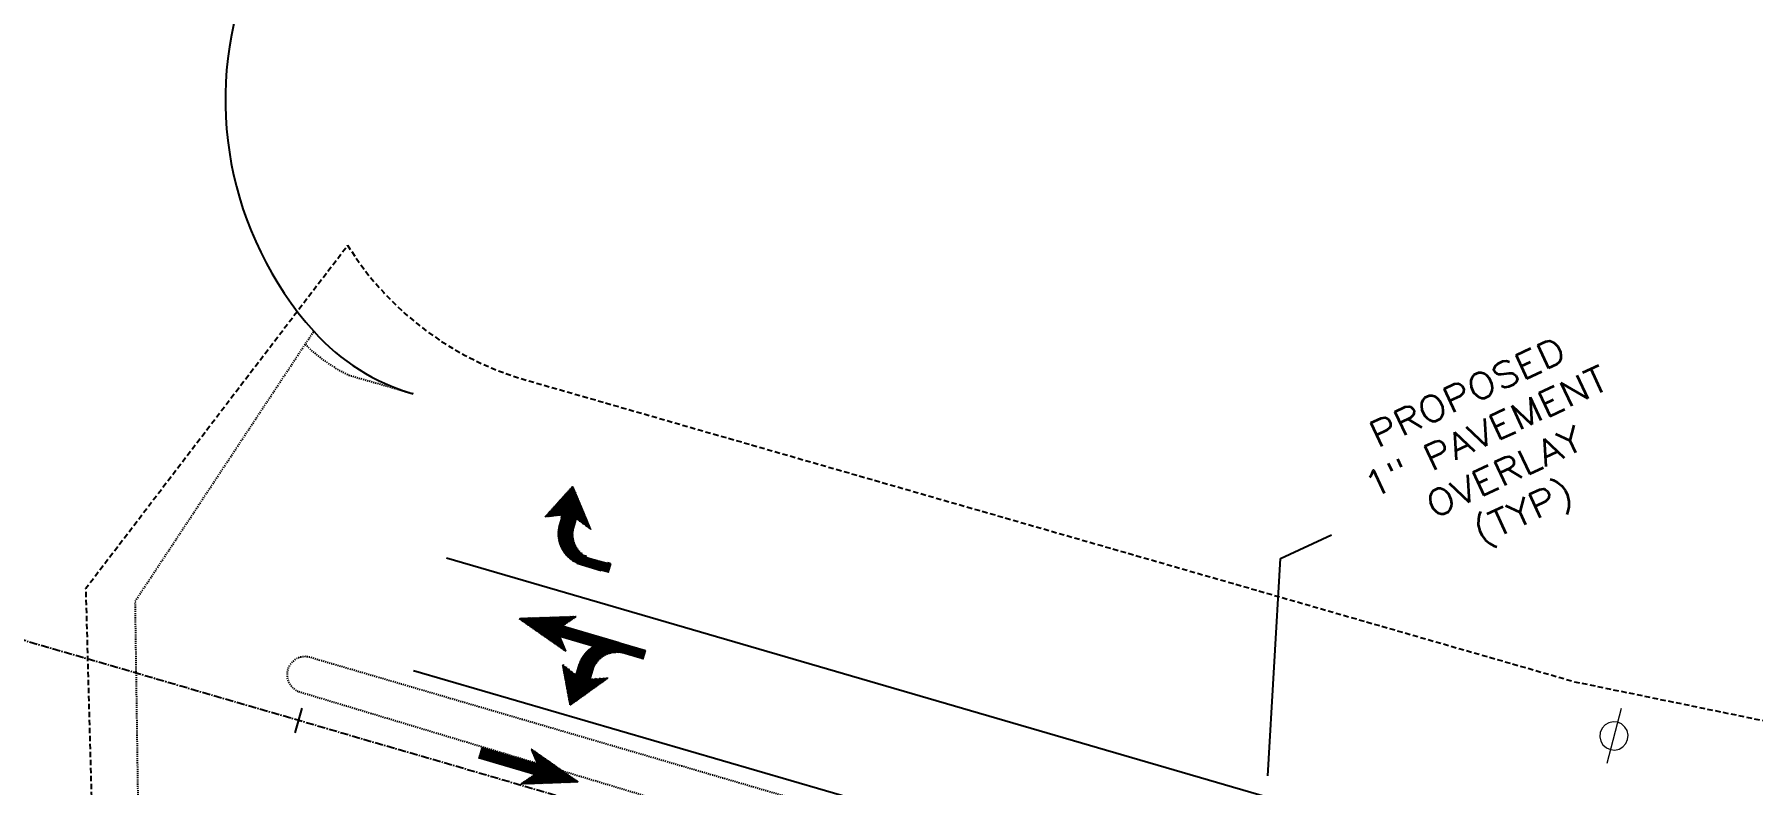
# Model space of a CAD drawing. Header units: feet. Extents: x 1024297 to 1030998, y 90489 to 94481.
# Drawn here: x 1024581.4 to 1024742.5, y 93380 to 93450.4 of the extents above; entities that cross this region are included whole.
import ezdxf
from ezdxf.enums import TextEntityAlignment as Align

# ---------------------------------------------------------------- set-up
doc = ezdxf.new("R2010")
doc.units = ezdxf.units.FT
doc.header["$MEASUREMENT"] = 0
for name, pattern in [('CENTER2', [1.125, 0.75, -0.125, 0.125, -0.125]), ('CENTERF2', [0.9375, 0.75, -0.0625, 0.0625, -0.0625]), ('DASHED', [0.75, 0.5, -0.25]), ('DASHED8', [0.09375, 0.0625, -0.03125])]:
    doc.linetypes.add(name, pattern=pattern)
for name, color, linetype in [('E6BLL', 6, 'CENTERF2'), ('LOW', 7, 'DASHED'), ('P-EOP', 3, 'Continuous'), ('P-STRIPE', 1, 'Continuous'), ('P6BLL', 6, 'CENTER2'), ('P7EPL', 3, 'Continuous'), ('P7MST', 3, 'Continuous'), ('P7SCL', 3, 'DASHED8'), ('P7UTS', 3, 'Continuous'), ('STALBL', 3, 'Continuous')]:
    doc.layers.add(name, color=color, linetype=linetype)
doc.styles.add('60', font='simplex.shx', dxfattribs={"width": 1.15, "height": 2.4})
doc.dimstyles.get("Standard").update_dxf_attribs({"dimtxt": 0.18, "dimasz": 0.18, "dimexe": 0.18, "dimexo": 0.0625, "dimgap": 0.09, "dimtad": 0, "dimtih": 1, "dimtoh": 1, "dimdec": 4, "dimzin": 0, "dimdsep": 46, "dimtxsty": 'Standard', "dimcen": 0.09, "dimadec": 0, "dimazin": 0, "dimtfac": 1, "dimtdec": 4, "dimtofl": 0, "dimtmove": 0, "dimatfit": 3, "dimfxl": 1, "dimtolj": 1, "dimtzin": 0, "dimarcsym": 0})

# ---------------------------------------------------------------- blocks, each defined once
blk = doc.blocks.new('TPOLE')
at = {"color": 0, "linetype": 'ByBlock', "lineweight": 0}
for points in [[(0.0665, 0.0003), (-0.0671, 0.0003)], [(0.0329, 0.0003), (0.0313, 0.0104), (0.0264, 0.02), (0.0195, 0.027), (0.0099, 0.0318), (-0.0003, 0.0334), (-0.0104, 0.0318), (-0.02, 0.027), (-0.027, 0.02), (-0.0318, 0.0104), (-0.0334, 0.0003), (-0.0318, -0.0099), (-0.027, -0.0195), (-0.02, -0.0264), (-0.0104, -0.0313), (-0.0003, -0.0329), (0.0099, -0.0313), (0.0195, -0.0264), (0.0264, -0.0195), (0.0313, -0.0099), (0.0329, 0.0003), (0.0329, 0.0003)]]:
    blk.add_lwpolyline(points, dxfattribs=at)
blk = doc.blocks.new('*X11')
at = {"color": 0}
for p, q in [((1010799.97, 347324.44), (1010800.01, 347324.44)), ((1010799.99, 347324.41), (1010800.07, 347324.41)), ((1010800, 347324.38), (1010800, 347324.44)), ((1010800, 347324.38), (1010800.14, 347324.38)), ((1010800.01, 347324.34), (1010800.2, 347324.34)), ((1010800.03, 347324.31), (1010800.27, 347324.31)), ((1010800.04, 347324.28), (1010800.33, 347324.28)), ((1010800.05, 347324.25), (1010800.4, 347324.25)), ((1010800.07, 347324.22), (1010800.46, 347324.22)), ((1010800.08, 347324.19), (1010800.53, 347324.19)), ((1010800.09, 347324.16), (1010800.59, 347324.16)), ((1010800.11, 347324.12), (1010800.66, 347324.12)), ((1010800.12, 347324.08), (1010800.12, 347324.38)), ((1010800.12, 347324.09), (1010800.72, 347324.09)), ((1010800.13, 347324.06), (1010800.79, 347324.06)), ((1010800.15, 347324.03), (1010800.85, 347324.03)), ((1010800.16, 347324), (1010800.92, 347324)), ((1010800.17, 347323.97), (1010800.98, 347323.97)), ((1010800.19, 347323.94), (1010801.05, 347323.94)), ((1010800.2, 347323.91), (1010801.11, 347323.91)), ((1010800.21, 347323.88), (1010801.18, 347323.88)), ((1010800.23, 347323.84), (1010801.24, 347323.84)), ((1010800.24, 347323.81), (1010801.31, 347323.81)), ((1010800.25, 347323.79), (1010800.25, 347324.32)), ((1010800.25, 347323.78), (1010801.37, 347323.78)), ((1010800.38, 347323.49), (1010800.38, 347324.26)), ((1010800.5, 347323.2), (1010800.5, 347324.2)), ((1010800.62, 347321.63), (1010800.62, 347324.14)), ((1010800.75, 347320.59), (1010800.75, 347324.08)), ((1010800.88, 347320.69), (1010800.88, 347324.02)), ((1010801, 347320.79), (1010801, 347323.96)), ((1010801.12, 347320.89), (1010801.12, 347323.9)), ((1010801.25, 347321), (1010801.25, 347323.84)), ((1010801.38, 347321.1), (1010801.38, 347323.78)), ((1010797.61, 347322.16), (1010802.67, 347322.16)), ((1010797.62, 347320.15), (1010797.62, 347322.17)), ((1010797.64, 347322.19), (1010802.71, 347322.19)), ((1010797.68, 347322.22), (1010802.75, 347322.22)), ((1010797.72, 347322.25), (1010802.78, 347322.25)), ((1010797.75, 347320.42), (1010797.75, 347322.28)), ((1010797.76, 347322.28), (1010802.82, 347322.28)), ((1010797.8, 347322.31), (1010802.86, 347322.31)), ((1010797.84, 347322.34), (1010802.9, 347322.34)), ((1010797.88, 347322.38), (1010802.94, 347322.38)), ((1010797.88, 347320.62), (1010797.88, 347322.37)), ((1010797.93, 347322.41), (1010802.98, 347322.41)), ((1010797.97, 347322.44), (1010803.01, 347322.44)), ((1010798, 347320.78), (1010798, 347322.46)), ((1010798.02, 347322.47), (1010803.05, 347322.47)), ((1010798.07, 347322.5), (1010803.09, 347322.5)), ((1010798.12, 347322.53), (1010803.13, 347322.53)), ((1010798.12, 347320.92), (1010798.12, 347322.53)), ((1010798.18, 347322.56), (1010803.17, 347322.56)), ((1010798.23, 347322.59), (1010803.21, 347322.59)), ((1010798.25, 347321.04), (1010798.25, 347322.6)), ((1010798.3, 347322.62), (1010803.24, 347322.62)), ((1010798.36, 347322.66), (1010803.28, 347322.66)), ((1010798.38, 347321.14), (1010798.38, 347322.66)), ((1010798.43, 347322.69), (1010803.32, 347322.69)), ((1010798.5, 347322.72), (1010803.36, 347322.72)), ((1010798.5, 347321.23), (1010798.5, 347322.72)), ((1010798.58, 347322.75), (1010803.4, 347322.75)), ((1010798.62, 347321.31), (1010798.62, 347322.77)), ((1010798.67, 347322.78), (1010803.44, 347322.78)), ((1010798.75, 347321.37), (1010798.75, 347322.81)), ((1010798.76, 347322.81), (1010803.39, 347322.81)), ((1010798.87, 347322.84), (1010803.33, 347322.84)), ((1010798.88, 347321.43), (1010798.88, 347322.85)), ((1010798.99, 347322.88), (1010803.26, 347322.88)), ((1010799, 347321.48), (1010799, 347322.88)), ((1010799.12, 347321.52), (1010799.12, 347322.9)), ((1010799.15, 347322.91), (1010803.2, 347322.91)), ((1010799.25, 347321.55), (1010799.25, 347322.92)), ((1010799.37, 347322.94), (1010803.13, 347322.94)), ((1010799.38, 347321.57), (1010799.38, 347322.94)), ((1010799.5, 347321.59), (1010799.5, 347322.95)), ((1010799.62, 347321.6), (1010799.62, 347322.95)), ((1010799.75, 347321.61), (1010799.75, 347322.96)), ((1010799.88, 347321.61), (1010799.88, 347322.96)), ((1010800, 347321.61), (1010800, 347322.96)), ((1010800.12, 347321.62), (1010800.12, 347322.96)), ((1010800.25, 347321.62), (1010800.25, 347322.97)), ((1010800.27, 347323.75), (1010801.44, 347323.75)), ((1010800.28, 347323.72), (1010801.5, 347323.72)), ((1010800.29, 347323.69), (1010801.57, 347323.69)), ((1010800.31, 347323.66), (1010801.64, 347323.66)), ((1010800.32, 347323.62), (1010801.7, 347323.62)), ((1010800.33, 347323.59), (1010801.77, 347323.59)), ((1010800.33, 347322.97), (1010803.07, 347322.97)), ((1010800.35, 347323.56), (1010801.83, 347323.56)), ((1010800.36, 347323.53), (1010801.9, 347323.53)), ((1010800.37, 347323.5), (1010801.96, 347323.5)), ((1010800.38, 347321.62), (1010800.38, 347322.97)), ((1010800.39, 347323.47), (1010802.03, 347323.47)), ((1010800.4, 347323.44), (1010802.09, 347323.44)), ((1010800.41, 347323.41), (1010802.16, 347323.41)), ((1010800.43, 347323.38), (1010802.22, 347323.38)), ((1010800.44, 347323.34), (1010802.29, 347323.34)), ((1010800.45, 347323.31), (1010802.35, 347323.31)), ((1010800.47, 347323.28), (1010802.42, 347323.28)), ((1010800.48, 347323.25), (1010802.48, 347323.25)), ((1010800.49, 347323.22), (1010802.55, 347323.22)), ((1010800.5, 347323.19), (1010802.61, 347323.19)), ((1010800.5, 347321.62), (1010800.5, 347322.97)), ((1010800.52, 347323.16), (1010802.68, 347323.16)), ((1010800.53, 347323.12), (1010802.74, 347323.12)), ((1010800.54, 347323.09), (1010802.81, 347323.09)), ((1010800.56, 347323.06), (1010802.87, 347323.06)), ((1010800.57, 347323.03), (1010802.94, 347323.03)), ((1010800.58, 347323), (1010803, 347323)), ((1010801.5, 347321.2), (1010801.5, 347323.72)), ((1010801.62, 347321.3), (1010801.62, 347323.66)), ((1010801.75, 347321.4), (1010801.75, 347323.6)), ((1010801.88, 347321.51), (1010801.88, 347323.54)), ((1010802, 347321.61), (1010802, 347323.48)), ((1010802.12, 347321.71), (1010802.12, 347323.42)), ((1010802.25, 347321.81), (1010802.25, 347323.36)), ((1010802.38, 347321.92), (1010802.38, 347323.3)), ((1010802.5, 347322.02), (1010802.5, 347323.24)), ((1010802.62, 347322.12), (1010802.62, 347323.18)), ((1010802.75, 347322.22), (1010802.75, 347323.12)), ((1010802.88, 347322.32), (1010802.88, 347323.06)), ((1010803, 347322.43), (1010803, 347323)), ((1010803.12, 347322.53), (1010803.12, 347322.94)), ((1010803.25, 347322.63), (1010803.25, 347322.88)), ((1010803.38, 347322.73), (1010803.38, 347322.82)), ((1010796.67, 347320.59), (1010797.86, 347320.59)), ((1010796.67, 347320.56), (1010797.84, 347320.56)), ((1010796.68, 347320.62), (1010797.88, 347320.62)), ((1010796.69, 347320.66), (1010797.9, 347320.66)), ((1010796.7, 347320.69), (1010797.92, 347320.69)), ((1010796.71, 347320.72), (1010797.95, 347320.72)), ((1010796.72, 347320.75), (1010797.97, 347320.75)), ((1010796.73, 347320.78), (1010798, 347320.78)), ((1010796.74, 347320.81), (1010798.03, 347320.81)), ((1010796.75, 347317.32), (1010796.75, 347320.85)), ((1010796.75, 347320.84), (1010798.05, 347320.84)), ((1010796.76, 347320.88), (1010798.08, 347320.88)), ((1010796.77, 347320.91), (1010798.11, 347320.91)), ((1010796.78, 347320.94), (1010798.14, 347320.94)), ((1010796.79, 347320.97), (1010798.17, 347320.97)), ((1010796.8, 347321), (1010798.21, 347321)), ((1010796.82, 347321.03), (1010798.24, 347321.03)), ((1010796.83, 347321.06), (1010798.28, 347321.06)), ((1010796.84, 347321.09), (1010798.32, 347321.09)), ((1010796.86, 347321.12), (1010798.36, 347321.12)), ((1010796.87, 347321.16), (1010798.4, 347321.16)), ((1010796.88, 347317.32), (1010796.88, 347321.16)), ((1010796.89, 347321.19), (1010798.44, 347321.19)), ((1010796.9, 347321.22), (1010798.49, 347321.22)), ((1010796.92, 347321.25), (1010798.53, 347321.25)), ((1010796.93, 347321.28), (1010798.58, 347321.28)), ((1010796.95, 347321.31), (1010798.64, 347321.31)), ((1010796.97, 347321.34), (1010798.69, 347321.34)), ((1010796.98, 347321.38), (1010798.76, 347321.38)), ((1010797, 347321.41), (1010798.82, 347321.41)), ((1010797, 347317.32), (1010797, 347321.4)), ((1010797.02, 347321.44), (1010798.9, 347321.44)), ((1010797.04, 347321.47), (1010798.98, 347321.47)), ((1010797.06, 347321.5), (1010799.07, 347321.5)), ((1010797.08, 347321.53), (1010799.18, 347321.53)), ((1010797.1, 347321.56), (1010799.31, 347321.56)), ((1010797.12, 347317.33), (1010797.12, 347321.6)), ((1010797.12, 347321.59), (1010799.51, 347321.59)), ((1010797.14, 347321.62), (1010800.5, 347321.62)), ((1010797.16, 347321.66), (1010802.06, 347321.66)), ((1010797.19, 347321.69), (1010802.1, 347321.69)), ((1010797.21, 347321.72), (1010802.13, 347321.72)), ((1010797.23, 347321.75), (1010802.17, 347321.75)), ((1010797.25, 347317.33), (1010797.25, 347321.77)), ((1010797.26, 347321.78), (1010802.21, 347321.78)), ((1010797.28, 347321.81), (1010802.25, 347321.81)), ((1010797.31, 347321.84), (1010802.29, 347321.84)), ((1010797.33, 347321.88), (1010802.33, 347321.88)), ((1010797.36, 347321.91), (1010802.36, 347321.91)), ((1010797.38, 347317.33), (1010797.38, 347321.92)), ((1010797.39, 347321.94), (1010802.4, 347321.94)), ((1010797.42, 347321.97), (1010802.44, 347321.97)), ((1010797.45, 347322), (1010802.48, 347322)), ((1010797.48, 347322.03), (1010802.52, 347322.03)), ((1010797.5, 347319.71), (1010797.5, 347322.05)), ((1010797.51, 347322.06), (1010802.56, 347322.06)), ((1010797.54, 347322.09), (1010802.59, 347322.09)), ((1010797.57, 347322.12), (1010802.63, 347322.12)), ((1010800.25, 347320.18), (1010800.25, 347320.58)), ((1010800.25, 347320.56), (1010800.72, 347320.56)), ((1010800.26, 347320.59), (1010800.76, 347320.59)), ((1010800.27, 347320.62), (1010800.8, 347320.62)), ((1010800.28, 347320.66), (1010800.83, 347320.66)), ((1010800.29, 347320.69), (1010800.87, 347320.69)), ((1010800.3, 347320.72), (1010800.91, 347320.72)), ((1010800.31, 347320.75), (1010800.95, 347320.75)), ((1010800.32, 347320.78), (1010800.99, 347320.78)), ((1010800.33, 347320.81), (1010801.03, 347320.81)), ((1010800.35, 347320.84), (1010801.06, 347320.84)), ((1010800.36, 347320.88), (1010801.1, 347320.88)), ((1010800.37, 347320.91), (1010801.14, 347320.91)), ((1010800.38, 347320.94), (1010801.18, 347320.94)), ((1010800.38, 347320.28), (1010800.38, 347320.93)), ((1010800.39, 347320.97), (1010801.22, 347320.97)), ((1010800.4, 347321), (1010801.25, 347321)), ((1010800.41, 347321.03), (1010801.29, 347321.03)), ((1010800.42, 347321.06), (1010801.33, 347321.06)), ((1010800.43, 347321.09), (1010801.37, 347321.09)), ((1010800.45, 347321.12), (1010801.41, 347321.12)), ((1010800.46, 347321.16), (1010801.45, 347321.16)), ((1010800.47, 347321.19), (1010801.48, 347321.19)), ((1010800.48, 347321.22), (1010801.52, 347321.22)), ((1010800.49, 347321.25), (1010801.56, 347321.25)), ((1010800.5, 347321.28), (1010801.6, 347321.28)), ((1010800.5, 347320.38), (1010800.5, 347321.28)), ((1010800.51, 347321.31), (1010801.64, 347321.31)), ((1010800.52, 347321.34), (1010801.68, 347321.34)), ((1010800.54, 347321.38), (1010801.71, 347321.38)), ((1010800.55, 347321.41), (1010801.75, 347321.41)), ((1010800.56, 347321.44), (1010801.79, 347321.44)), ((1010800.57, 347321.47), (1010801.83, 347321.47)), ((1010800.58, 347321.5), (1010801.87, 347321.5)), ((1010800.59, 347321.53), (1010801.91, 347321.53)), ((1010800.6, 347321.56), (1010801.94, 347321.56)), ((1010800.61, 347321.59), (1010801.98, 347321.59)), ((1010800.62, 347320.49), (1010800.62, 347321.63)), ((1010800.62, 347321.62), (1010802.02, 347321.62)), ((1010796.58, 347319.91), (1010797.54, 347319.91)), ((1010796.58, 347319.88), (1010797.54, 347319.88)), ((1010796.58, 347319.84), (1010797.53, 347319.84)), ((1010796.58, 347319.81), (1010797.52, 347319.81)), ((1010796.59, 347320.09), (1010797.6, 347320.09)), ((1010796.59, 347320.06), (1010797.59, 347320.06)), ((1010796.59, 347320.03), (1010797.58, 347320.03)), ((1010796.59, 347320), (1010797.57, 347320)), ((1010796.59, 347319.97), (1010797.56, 347319.97)), ((1010796.59, 347319.94), (1010797.55, 347319.94)), ((1010796.59, 347319.78), (1010797.51, 347319.78)), ((1010796.59, 347319.75), (1010797.51, 347319.75)), ((1010796.59, 347319.72), (1010797.5, 347319.72)), ((1010796.59, 347319.69), (1010797.5, 347319.69)), ((1010796.59, 347319.66), (1010797.49, 347319.66)), ((1010796.59, 347319.62), (1010797.49, 347319.62)), ((1010796.59, 347319.59), (1010797.48, 347319.59)), ((1010796.59, 347319.56), (1010797.48, 347319.56)), ((1010796.59, 347319.53), (1010797.48, 347319.53)), ((1010796.59, 347319.5), (1010797.47, 347319.5)), ((1010796.59, 347319.47), (1010797.47, 347319.47)), ((1010796.59, 347319.44), (1010797.47, 347319.44)), ((1010796.59, 347319.41), (1010797.47, 347319.41)), ((1010796.59, 347319.38), (1010797.47, 347319.38)), ((1010796.59, 347319.34), (1010797.47, 347319.34)), ((1010796.6, 347320.19), (1010797.64, 347320.19)), ((1010796.6, 347320.16), (1010797.63, 347320.16)), ((1010796.6, 347320.12), (1010797.62, 347320.12)), ((1010796.6, 347319.31), (1010797.47, 347319.31)), ((1010796.6, 347319.28), (1010797.47, 347319.28)), ((1010796.6, 347319.25), (1010797.47, 347319.25)), ((1010796.6, 347319.22), (1010797.47, 347319.22)), ((1010796.6, 347319.19), (1010797.47, 347319.19)), ((1010796.6, 347319.16), (1010797.47, 347319.16)), ((1010796.6, 347319.12), (1010797.47, 347319.12)), ((1010796.6, 347319.09), (1010797.47, 347319.09)), ((1010796.6, 347319.06), (1010797.47, 347319.06)), ((1010796.6, 347319.03), (1010797.47, 347319.03)), ((1010796.6, 347319), (1010797.47, 347319)), ((1010796.6, 347318.97), (1010797.47, 347318.97)), ((1010796.6, 347318.94), (1010797.47, 347318.94)), ((1010796.61, 347320.28), (1010797.68, 347320.28)), ((1010796.61, 347320.25), (1010797.67, 347320.25)), ((1010796.61, 347320.22), (1010797.65, 347320.22)), ((1010796.62, 347318), (1010796.62, 347320.35)), ((1010796.62, 347320.34), (1010797.71, 347320.34)), ((1010796.62, 347320.31), (1010797.7, 347320.31)), ((1010796.63, 347320.41), (1010797.74, 347320.41)), ((1010796.63, 347320.38), (1010797.73, 347320.38)), ((1010796.64, 347320.44), (1010797.76, 347320.44)), ((1010796.65, 347320.5), (1010797.8, 347320.5)), ((1010796.65, 347320.47), (1010797.78, 347320.47)), ((1010796.66, 347320.53), (1010797.82, 347320.53)), ((1010800.06, 347320.03), (1010800.07, 347320.03)), ((1010800.07, 347320.06), (1010800.11, 347320.06)), ((1010800.08, 347320.09), (1010800.15, 347320.09)), ((1010800.09, 347320.12), (1010800.18, 347320.12)), ((1010800.1, 347320.16), (1010800.22, 347320.16)), ((1010800.11, 347320.19), (1010800.26, 347320.19)), ((1010800.12, 347320.08), (1010800.12, 347320.23)), ((1010800.12, 347320.22), (1010800.3, 347320.22)), ((1010800.13, 347320.25), (1010800.34, 347320.25)), ((1010800.14, 347320.28), (1010800.38, 347320.28)), ((1010800.16, 347320.31), (1010800.41, 347320.31)), ((1010800.17, 347320.34), (1010800.45, 347320.34)), ((1010800.18, 347320.38), (1010800.49, 347320.38)), ((1010800.19, 347320.41), (1010800.53, 347320.41)), ((1010800.2, 347320.44), (1010800.57, 347320.44)), ((1010800.21, 347320.47), (1010800.6, 347320.47)), ((1010800.22, 347320.5), (1010800.64, 347320.5)), ((1010800.23, 347320.53), (1010800.68, 347320.53)), ((1010796.6, 347318.91), (1010797.47, 347318.91)), ((1010796.61, 347318.88), (1010797.47, 347318.88)), ((1010796.61, 347318.84), (1010797.47, 347318.84)), ((1010796.61, 347318.81), (1010797.48, 347318.81)), ((1010796.61, 347318.78), (1010797.48, 347318.78)), ((1010796.61, 347318.75), (1010797.48, 347318.75)), ((1010796.61, 347318.72), (1010797.48, 347318.72)), ((1010796.61, 347318.69), (1010797.48, 347318.69)), ((1010796.61, 347318.66), (1010797.48, 347318.66)), ((1010796.61, 347318.62), (1010797.48, 347318.62)), ((1010796.61, 347318.59), (1010797.48, 347318.59)), ((1010796.61, 347318.56), (1010797.48, 347318.56)), ((1010796.61, 347318.53), (1010797.48, 347318.53)), ((1010796.61, 347318.5), (1010797.48, 347318.5)), ((1010796.61, 347318.47), (1010797.48, 347318.47)), ((1010796.62, 347318.44), (1010797.48, 347318.44)), ((1010796.62, 347318.41), (1010797.48, 347318.41)), ((1010796.62, 347318.38), (1010797.48, 347318.38)), ((1010796.62, 347318.34), (1010797.49, 347318.34)), ((1010796.62, 347318.31), (1010797.49, 347318.31)), ((1010796.62, 347318.28), (1010797.49, 347318.28)), ((1010796.62, 347318.25), (1010797.49, 347318.25)), ((1010796.62, 347318.22), (1010797.49, 347318.22)), ((1010796.62, 347318.19), (1010797.49, 347318.19)), ((1010796.62, 347318.16), (1010797.49, 347318.16)), ((1010796.62, 347318.12), (1010797.49, 347318.12)), ((1010796.62, 347318.09), (1010797.49, 347318.09)), ((1010796.62, 347318.06), (1010797.49, 347318.06)), ((1010796.62, 347318.03), (1010797.49, 347318.03)), ((1010796.62, 347318), (1010797.49, 347318)), ((1010796.63, 347317.97), (1010797.49, 347317.97)), ((1010796.63, 347317.94), (1010797.49, 347317.94)), ((1010796.63, 347317.91), (1010797.49, 347317.91)), ((1010796.63, 347317.88), (1010797.5, 347317.88)), ((1010796.63, 347317.84), (1010797.5, 347317.84)), ((1010796.63, 347317.81), (1010797.5, 347317.81)), ((1010796.63, 347317.78), (1010797.5, 347317.78)), ((1010796.63, 347317.75), (1010797.5, 347317.75)), ((1010796.63, 347317.72), (1010797.5, 347317.72)), ((1010796.63, 347317.69), (1010797.5, 347317.69)), ((1010796.63, 347317.66), (1010797.5, 347317.66)), ((1010796.63, 347317.62), (1010797.5, 347317.62)), ((1010796.63, 347317.59), (1010797.5, 347317.59)), ((1010796.63, 347317.56), (1010797.5, 347317.56)), ((1010796.64, 347317.53), (1010797.5, 347317.53)), ((1010796.64, 347317.5), (1010797.5, 347317.5)), ((1010796.64, 347317.47), (1010797.5, 347317.47)), ((1010796.64, 347317.44), (1010797.5, 347317.44)), ((1010796.64, 347317.41), (1010797.51, 347317.41)), ((1010796.64, 347317.38), (1010797.51, 347317.38)), ((1010796.64, 347317.34), (1010797.51, 347317.34)), ((1010797.5, 347317.34), (1010797.5, 347317.66))]:
    blk.add_line(p, q, dxfattribs=at)
blk = doc.blocks.new('*X10')
at = {"color": 0}
for p, q in [((1010783.19, 347323.78), (1010783.97, 347323.78)), ((1010783.25, 347323.81), (1010783.98, 347323.81)), ((1010783.25, 347320.57), (1010783.25, 347323.81)), ((1010783.31, 347323.84), (1010784, 347323.84)), ((1010783.37, 347323.88), (1010784.01, 347323.88)), ((1010783.38, 347320.47), (1010783.38, 347323.88)), ((1010783.43, 347323.91), (1010784.02, 347323.91)), ((1010783.5, 347323.94), (1010784.03, 347323.94)), ((1010783.5, 347320.37), (1010783.5, 347323.94)), ((1010783.56, 347323.97), (1010784.05, 347323.97)), ((1010783.62, 347324), (1010784.06, 347324)), ((1010783.62, 347322.91), (1010783.62, 347324)), ((1010783.68, 347324.03), (1010784.07, 347324.03)), ((1010783.74, 347324.06), (1010784.08, 347324.06)), ((1010783.75, 347323.23), (1010783.75, 347324.07)), ((1010783.8, 347324.09), (1010784.1, 347324.09)), ((1010783.87, 347324.12), (1010784.11, 347324.12)), ((1010783.88, 347323.54), (1010783.88, 347324.13)), ((1010783.93, 347324.16), (1010784.12, 347324.16)), ((1010783.99, 347324.19), (1010784.13, 347324.19)), ((1010784, 347323.85), (1010784, 347324.19)), ((1010784.05, 347324.22), (1010784.15, 347324.22)), ((1010784.11, 347324.25), (1010784.16, 347324.25)), ((1010784.12, 347324.17), (1010784.12, 347324.26)), ((1010780.73, 347322.53), (1010785.78, 347322.53)), ((1010780.75, 347322.52), (1010780.75, 347322.54)), ((1010780.77, 347322.5), (1010785.85, 347322.5)), ((1010780.79, 347322.56), (1010785.7, 347322.56)), ((1010780.81, 347322.47), (1010785.92, 347322.47)), ((1010780.85, 347322.59), (1010785.62, 347322.59)), ((1010780.85, 347322.44), (1010785.98, 347322.44)), ((1010780.88, 347322.42), (1010780.88, 347322.61)), ((1010780.89, 347322.41), (1010786.04, 347322.41)), ((1010780.91, 347322.62), (1010785.53, 347322.62)), ((1010780.93, 347322.38), (1010786.09, 347322.38)), ((1010780.97, 347322.66), (1010785.43, 347322.66)), ((1010780.97, 347322.34), (1010786.15, 347322.34)), ((1010781, 347322.32), (1010781, 347322.67)), ((1010781.01, 347322.31), (1010786.2, 347322.31)), ((1010781.03, 347322.69), (1010785.32, 347322.69)), ((1010781.05, 347322.28), (1010786.25, 347322.28)), ((1010781.09, 347322.72), (1010785.19, 347322.72)), ((1010781.09, 347322.25), (1010786.29, 347322.25)), ((1010781.12, 347322.23), (1010781.12, 347322.73)), ((1010781.13, 347322.22), (1010786.34, 347322.22)), ((1010781.16, 347322.75), (1010785.01, 347322.75)), ((1010781.17, 347322.19), (1010786.38, 347322.19)), ((1010781.21, 347322.16), (1010786.42, 347322.16)), ((1010781.22, 347322.78), (1010784.67, 347322.78)), ((1010781.25, 347322.13), (1010781.25, 347322.8)), ((1010781.28, 347322.81), (1010783.59, 347322.81)), ((1010781.34, 347322.84), (1010783.6, 347322.84)), ((1010781.38, 347322.03), (1010781.38, 347322.86)), ((1010781.4, 347322.88), (1010783.61, 347322.88)), ((1010781.46, 347322.91), (1010783.62, 347322.91)), ((1010781.5, 347321.93), (1010781.5, 347322.92)), ((1010781.53, 347322.94), (1010783.64, 347322.94)), ((1010781.59, 347322.97), (1010783.65, 347322.97)), ((1010781.62, 347321.84), (1010781.62, 347322.99)), ((1010781.65, 347323), (1010783.66, 347323)), ((1010781.71, 347323.03), (1010783.67, 347323.03)), ((1010781.75, 347321.74), (1010781.75, 347323.05)), ((1010781.77, 347323.06), (1010783.69, 347323.06)), ((1010781.83, 347323.09), (1010783.7, 347323.09)), ((1010781.88, 347321.64), (1010781.88, 347323.11)), ((1010781.9, 347323.12), (1010783.71, 347323.12)), ((1010781.96, 347323.16), (1010783.72, 347323.16)), ((1010782, 347321.54), (1010782, 347323.18)), ((1010782.02, 347323.19), (1010783.73, 347323.19)), ((1010782.08, 347323.22), (1010783.75, 347323.22)), ((1010782.12, 347321.45), (1010782.12, 347323.24)), ((1010782.14, 347323.25), (1010783.76, 347323.25)), ((1010782.2, 347323.28), (1010783.77, 347323.28)), ((1010782.25, 347321.35), (1010782.25, 347323.31)), ((1010782.26, 347323.31), (1010783.78, 347323.31)), ((1010782.33, 347323.34), (1010783.8, 347323.34)), ((1010782.38, 347321.25), (1010782.38, 347323.37)), ((1010782.39, 347323.38), (1010783.81, 347323.38)), ((1010782.45, 347323.41), (1010783.82, 347323.41)), ((1010782.5, 347321.15), (1010782.5, 347323.43)), ((1010782.51, 347323.44), (1010783.83, 347323.44)), ((1010782.57, 347323.47), (1010783.85, 347323.47)), ((1010782.62, 347321.05), (1010782.62, 347323.5)), ((1010782.63, 347323.5), (1010783.86, 347323.5)), ((1010782.7, 347323.53), (1010783.87, 347323.53)), ((1010782.75, 347320.96), (1010782.75, 347323.56)), ((1010782.76, 347323.56), (1010783.88, 347323.56)), ((1010782.82, 347323.59), (1010783.9, 347323.59)), ((1010782.88, 347323.62), (1010783.91, 347323.62)), ((1010782.88, 347320.86), (1010782.88, 347323.62)), ((1010782.94, 347323.66), (1010783.92, 347323.66)), ((1010783, 347323.69), (1010783.93, 347323.69)), ((1010783, 347320.76), (1010783, 347323.69)), ((1010783.07, 347323.72), (1010783.95, 347323.72)), ((1010783.12, 347320.66), (1010783.12, 347323.75)), ((1010783.13, 347323.75), (1010783.96, 347323.75)), ((1010783.62, 347321.44), (1010783.62, 347322.78)), ((1010783.75, 347321.44), (1010783.75, 347322.78)), ((1010783.88, 347321.44), (1010783.88, 347322.78)), ((1010784, 347321.44), (1010784, 347322.78)), ((1010784.12, 347321.44), (1010784.12, 347322.78)), ((1010784.25, 347321.44), (1010784.25, 347322.78)), ((1010784.38, 347321.44), (1010784.38, 347322.78)), ((1010784.5, 347321.44), (1010784.5, 347322.78)), ((1010784.62, 347321.43), (1010784.62, 347322.78)), ((1010784.75, 347321.42), (1010784.75, 347322.78)), ((1010784.88, 347321.4), (1010784.88, 347322.77)), ((1010785, 347321.38), (1010785, 347322.75)), ((1010785.12, 347321.35), (1010785.12, 347322.73)), ((1010785.25, 347321.31), (1010785.25, 347322.7)), ((1010785.38, 347321.26), (1010785.38, 347322.67)), ((1010785.5, 347321.2), (1010785.5, 347322.64)), ((1010785.62, 347321.13), (1010785.62, 347322.59)), ((1010785.75, 347321.06), (1010785.75, 347322.54)), ((1010785.88, 347320.97), (1010785.88, 347322.49)), ((1010786, 347320.87), (1010786, 347322.43)), ((1010786.12, 347320.75), (1010786.12, 347322.36)), ((1010786.25, 347320.61), (1010786.25, 347322.28)), ((1010786.38, 347320.45), (1010786.38, 347322.19)), ((1010781.25, 347322.12), (1010786.47, 347322.12)), ((1010781.29, 347322.09), (1010786.5, 347322.09)), ((1010781.33, 347322.06), (1010786.54, 347322.06)), ((1010781.37, 347322.03), (1010786.58, 347322.03)), ((1010781.41, 347322), (1010786.61, 347322)), ((1010781.45, 347321.97), (1010786.65, 347321.97)), ((1010781.49, 347321.94), (1010786.68, 347321.94)), ((1010781.53, 347321.91), (1010786.72, 347321.91)), ((1010781.57, 347321.88), (1010786.75, 347321.88)), ((1010781.61, 347321.84), (1010786.78, 347321.84)), ((1010781.65, 347321.81), (1010786.81, 347321.81)), ((1010781.69, 347321.78), (1010786.84, 347321.78)), ((1010781.73, 347321.75), (1010786.87, 347321.75)), ((1010781.77, 347321.72), (1010786.89, 347321.72)), ((1010781.81, 347321.69), (1010786.92, 347321.69)), ((1010781.85, 347321.66), (1010786.95, 347321.66)), ((1010781.89, 347321.62), (1010786.97, 347321.62)), ((1010781.93, 347321.59), (1010787, 347321.59)), ((1010781.97, 347321.56), (1010787.02, 347321.56)), ((1010782.01, 347321.53), (1010787.04, 347321.53)), ((1010782.05, 347321.5), (1010787.07, 347321.5)), ((1010782.09, 347321.47), (1010787.09, 347321.47)), ((1010782.13, 347321.44), (1010787.11, 347321.44)), ((1010782.17, 347321.41), (1010783.59, 347321.41)), ((1010782.21, 347321.38), (1010783.6, 347321.38)), ((1010782.25, 347321.34), (1010783.61, 347321.34)), ((1010782.29, 347321.31), (1010783.62, 347321.31)), ((1010782.34, 347321.28), (1010783.63, 347321.28)), ((1010782.38, 347321.25), (1010783.65, 347321.25)), ((1010782.42, 347321.22), (1010783.66, 347321.22)), ((1010782.46, 347321.19), (1010783.67, 347321.19)), ((1010782.5, 347321.16), (1010783.68, 347321.16)), ((1010782.54, 347321.12), (1010783.69, 347321.12)), ((1010782.58, 347321.09), (1010783.71, 347321.09)), ((1010782.62, 347321.06), (1010783.72, 347321.06)), ((1010782.66, 347321.03), (1010783.73, 347321.03)), ((1010782.7, 347321), (1010783.74, 347321)), ((1010782.74, 347320.97), (1010783.75, 347320.97)), ((1010782.78, 347320.94), (1010783.76, 347320.94)), ((1010782.82, 347320.91), (1010783.78, 347320.91)), ((1010782.86, 347320.88), (1010783.79, 347320.88)), ((1010782.9, 347320.84), (1010783.8, 347320.84)), ((1010782.94, 347320.81), (1010783.81, 347320.81)), ((1010782.98, 347320.78), (1010783.82, 347320.78)), ((1010783.02, 347320.75), (1010783.84, 347320.75)), ((1010783.06, 347320.72), (1010783.85, 347320.72)), ((1010783.1, 347320.69), (1010783.86, 347320.69)), ((1010783.14, 347320.66), (1010783.87, 347320.66)), ((1010783.18, 347320.62), (1010783.88, 347320.62)), ((1010783.22, 347320.59), (1010783.9, 347320.59)), ((1010783.26, 347320.56), (1010783.91, 347320.56)), ((1010783.62, 347320.27), (1010783.62, 347321.3)), ((1010783.75, 347320.18), (1010783.75, 347320.98)), ((1010783.88, 347320.08), (1010783.88, 347320.65)), ((1010784.86, 347321.41), (1010787.13, 347321.41)), ((1010785.01, 347321.38), (1010787.15, 347321.38)), ((1010785.13, 347321.34), (1010787.17, 347321.34)), ((1010785.23, 347321.31), (1010787.19, 347321.31)), ((1010785.32, 347321.28), (1010787.21, 347321.28)), ((1010785.39, 347321.25), (1010787.23, 347321.25)), ((1010785.46, 347321.22), (1010787.25, 347321.22)), ((1010785.53, 347321.19), (1010787.27, 347321.19)), ((1010785.59, 347321.16), (1010787.28, 347321.16)), ((1010785.64, 347321.12), (1010787.3, 347321.12)), ((1010785.69, 347321.09), (1010787.32, 347321.09)), ((1010785.74, 347321.06), (1010787.33, 347321.06)), ((1010785.79, 347321.03), (1010787.35, 347321.03)), ((1010785.83, 347321), (1010787.36, 347321)), ((1010785.88, 347320.97), (1010787.38, 347320.97)), ((1010785.92, 347320.94), (1010787.39, 347320.94)), ((1010785.96, 347320.91), (1010787.4, 347320.91)), ((1010785.99, 347320.88), (1010787.42, 347320.88)), ((1010786.03, 347320.84), (1010787.43, 347320.84)), ((1010786.06, 347320.81), (1010787.44, 347320.81)), ((1010786.09, 347320.78), (1010787.45, 347320.78)), ((1010786.13, 347320.75), (1010787.47, 347320.75)), ((1010786.16, 347320.72), (1010787.48, 347320.72)), ((1010786.18, 347320.69), (1010787.49, 347320.69)), ((1010786.21, 347320.66), (1010787.5, 347320.66)), ((1010786.24, 347320.62), (1010787.51, 347320.62)), ((1010786.27, 347320.59), (1010787.52, 347320.59)), ((1010786.29, 347320.56), (1010787.53, 347320.56)), ((1010786.5, 347320.25), (1010786.5, 347322.1)), ((1010786.62, 347319.98), (1010786.62, 347321.99)), ((1010786.75, 347319.54), (1010786.75, 347321.87)), ((1010786.88, 347317.22), (1010786.88, 347321.74)), ((1010787, 347317.22), (1010787, 347321.59)), ((1010787.12, 347317.22), (1010787.12, 347321.42)), ((1010787.25, 347317.22), (1010787.25, 347321.22)), ((1010787.38, 347317.22), (1010787.38, 347320.97)), ((1010787.5, 347317.22), (1010787.5, 347320.65)), ((1010783.3, 347320.53), (1010783.92, 347320.53)), ((1010783.34, 347320.5), (1010783.93, 347320.5)), ((1010783.38, 347320.47), (1010783.94, 347320.47)), ((1010783.42, 347320.44), (1010783.96, 347320.44)), ((1010783.46, 347320.41), (1010783.97, 347320.41)), ((1010783.5, 347320.38), (1010783.98, 347320.38)), ((1010783.54, 347320.34), (1010783.99, 347320.34)), ((1010783.58, 347320.31), (1010784, 347320.31)), ((1010783.62, 347320.28), (1010784.02, 347320.28)), ((1010783.66, 347320.25), (1010784.03, 347320.25)), ((1010783.7, 347320.22), (1010784.04, 347320.22)), ((1010783.74, 347320.19), (1010784.05, 347320.19)), ((1010783.78, 347320.16), (1010784.06, 347320.16)), ((1010783.82, 347320.12), (1010784.08, 347320.12)), ((1010783.86, 347320.09), (1010784.09, 347320.09)), ((1010783.9, 347320.06), (1010784.1, 347320.06)), ((1010783.94, 347320.03), (1010784.11, 347320.03)), ((1010783.98, 347320), (1010784.12, 347320)), ((1010784, 347319.98), (1010784, 347320.32)), ((1010784.02, 347319.97), (1010784.14, 347319.97)), ((1010784.06, 347319.94), (1010784.15, 347319.94)), ((1010784.1, 347319.91), (1010784.16, 347319.91)), ((1010784.12, 347319.88), (1010784.12, 347320)), ((1010784.14, 347319.88), (1010784.17, 347319.88)), ((1010784.18, 347319.84), (1010784.18, 347319.84)), ((1010786.31, 347320.53), (1010787.54, 347320.53)), ((1010786.34, 347320.5), (1010787.55, 347320.5)), ((1010786.36, 347320.47), (1010787.55, 347320.47)), ((1010786.38, 347320.44), (1010787.56, 347320.44)), ((1010786.4, 347320.41), (1010787.57, 347320.41)), ((1010786.42, 347320.38), (1010787.58, 347320.38)), ((1010786.44, 347320.34), (1010787.58, 347320.34)), ((1010786.46, 347320.31), (1010787.59, 347320.31)), ((1010786.48, 347320.28), (1010787.6, 347320.28)), ((1010786.5, 347320.25), (1010787.6, 347320.25)), ((1010786.52, 347320.22), (1010787.61, 347320.22)), ((1010786.53, 347320.19), (1010787.61, 347320.19)), ((1010786.55, 347320.16), (1010787.62, 347320.16)), ((1010786.56, 347320.12), (1010787.62, 347320.12)), ((1010786.58, 347320.09), (1010787.63, 347320.09)), ((1010786.59, 347320.06), (1010787.63, 347320.06)), ((1010786.6, 347320.03), (1010787.64, 347320.03)), ((1010786.62, 347320), (1010787.64, 347320)), ((1010786.63, 347319.97), (1010787.64, 347319.97)), ((1010786.64, 347319.94), (1010787.64, 347319.94)), ((1010786.65, 347319.91), (1010787.65, 347319.91)), ((1010786.66, 347319.88), (1010787.65, 347319.88)), ((1010786.67, 347319.84), (1010787.65, 347319.84)), ((1010786.68, 347319.81), (1010787.65, 347319.81)), ((1010786.69, 347319.78), (1010787.65, 347319.78)), ((1010786.7, 347319.75), (1010787.65, 347319.75)), ((1010786.71, 347319.72), (1010787.65, 347319.72)), ((1010786.72, 347319.69), (1010787.65, 347319.69)), ((1010786.73, 347319.66), (1010787.65, 347319.66)), ((1010786.73, 347319.62), (1010787.65, 347319.62)), ((1010786.74, 347319.59), (1010787.65, 347319.59)), ((1010786.75, 347319.56), (1010787.65, 347319.56)), ((1010786.75, 347319.53), (1010787.65, 347319.53)), ((1010786.76, 347319.5), (1010787.65, 347319.5)), ((1010786.76, 347319.47), (1010787.65, 347319.47)), ((1010786.77, 347319.44), (1010787.65, 347319.44)), ((1010786.77, 347319.41), (1010787.65, 347319.41)), ((1010786.77, 347319.38), (1010787.65, 347319.38)), ((1010786.78, 347319.34), (1010787.65, 347319.34)), ((1010786.78, 347319.31), (1010787.65, 347319.31)), ((1010786.78, 347319.28), (1010787.65, 347319.28)), ((1010786.78, 347319.25), (1010787.65, 347319.25)), ((1010786.78, 347319.22), (1010787.65, 347319.22)), ((1010786.79, 347319.19), (1010787.65, 347319.19)), ((1010786.79, 347319.16), (1010787.65, 347319.16)), ((1010786.79, 347319.12), (1010787.65, 347319.12)), ((1010786.79, 347319.09), (1010787.65, 347319.09)), ((1010786.79, 347319.06), (1010787.65, 347319.06)), ((1010786.79, 347319.03), (1010787.65, 347319.03)), ((1010786.79, 347319), (1010787.65, 347319)), ((1010786.79, 347318.97), (1010787.65, 347318.97)), ((1010786.79, 347318.94), (1010787.65, 347318.94)), ((1010787.62, 347317.22), (1010787.62, 347320.11)), ((1010786.79, 347318.91), (1010787.65, 347318.91)), ((1010786.79, 347318.88), (1010787.65, 347318.88)), ((1010786.79, 347318.84), (1010787.65, 347318.84)), ((1010786.79, 347318.81), (1010787.65, 347318.81)), ((1010786.79, 347318.78), (1010787.65, 347318.78)), ((1010786.79, 347318.75), (1010787.65, 347318.75)), ((1010786.79, 347318.72), (1010787.65, 347318.72)), ((1010786.79, 347318.69), (1010787.65, 347318.69)), ((1010786.79, 347318.66), (1010787.65, 347318.66)), ((1010786.79, 347318.62), (1010787.65, 347318.62)), ((1010786.79, 347318.59), (1010787.65, 347318.59)), ((1010786.79, 347318.56), (1010787.65, 347318.56)), ((1010786.79, 347318.53), (1010787.65, 347318.53)), ((1010786.79, 347318.5), (1010787.65, 347318.5)), ((1010786.79, 347318.47), (1010787.65, 347318.47)), ((1010786.79, 347318.44), (1010787.65, 347318.44)), ((1010786.79, 347318.41), (1010787.65, 347318.41)), ((1010786.79, 347318.38), (1010787.65, 347318.38)), ((1010786.79, 347318.34), (1010787.65, 347318.34)), ((1010786.79, 347318.31), (1010787.65, 347318.31)), ((1010786.79, 347318.28), (1010787.65, 347318.28)), ((1010786.79, 347318.25), (1010787.65, 347318.25)), ((1010786.79, 347318.22), (1010787.65, 347318.22)), ((1010786.79, 347318.19), (1010787.65, 347318.19)), ((1010786.79, 347318.16), (1010787.65, 347318.16)), ((1010786.79, 347318.12), (1010787.65, 347318.12)), ((1010786.79, 347318.09), (1010787.65, 347318.09)), ((1010786.79, 347318.06), (1010787.65, 347318.06)), ((1010786.79, 347318.03), (1010787.65, 347318.03)), ((1010786.79, 347318), (1010787.65, 347318)), ((1010786.79, 347317.97), (1010787.65, 347317.97)), ((1010786.79, 347317.94), (1010787.65, 347317.94)), ((1010786.79, 347317.91), (1010787.65, 347317.91)), ((1010786.79, 347317.88), (1010787.65, 347317.88)), ((1010786.79, 347317.84), (1010787.65, 347317.84)), ((1010786.79, 347317.81), (1010787.65, 347317.81)), ((1010786.79, 347317.78), (1010787.65, 347317.78)), ((1010786.79, 347317.75), (1010787.65, 347317.75)), ((1010786.79, 347317.72), (1010787.65, 347317.72)), ((1010786.79, 347317.69), (1010787.65, 347317.69)), ((1010786.79, 347317.66), (1010787.65, 347317.66)), ((1010786.79, 347317.62), (1010787.65, 347317.62)), ((1010786.79, 347317.59), (1010787.65, 347317.59)), ((1010786.79, 347317.56), (1010787.65, 347317.56)), ((1010786.79, 347317.53), (1010787.65, 347317.53)), ((1010786.79, 347317.5), (1010787.65, 347317.5)), ((1010786.79, 347317.47), (1010787.65, 347317.47)), ((1010786.79, 347317.44), (1010787.65, 347317.44)), ((1010786.79, 347317.41), (1010787.65, 347317.41)), ((1010786.79, 347317.38), (1010787.65, 347317.38)), ((1010786.79, 347317.34), (1010787.65, 347317.34)), ((1010786.79, 347317.31), (1010787.65, 347317.31)), ((1010786.79, 347317.28), (1010787.65, 347317.28)), ((1010786.79, 347317.25), (1010787.65, 347317.25)), ((1010786.79, 347317.22), (1010787.65, 347317.22))]:
    blk.add_line(p, q, dxfattribs=at)
blk = doc.blocks.new('*X9')
at = {"color": 0}
for p, q in [((1010771.52, 347331.88), (1010779.63, 347331.88)), ((1010771.52, 347331.84), (1010779.72, 347331.84)), ((1010771.62, 347330.88), (1010771.62, 347331.88)), ((1010771.75, 347330.88), (1010771.75, 347331.88)), ((1010771.88, 347330.88), (1010771.88, 347331.88)), ((1010772, 347330.88), (1010772, 347331.88)), ((1010772.12, 347330.88), (1010772.12, 347331.88)), ((1010772.25, 347330.88), (1010772.25, 347331.88)), ((1010772.38, 347330.88), (1010772.38, 347331.88)), ((1010772.5, 347330.88), (1010772.5, 347331.88)), ((1010772.62, 347330.88), (1010772.62, 347331.88)), ((1010772.75, 347330.88), (1010772.75, 347331.88)), ((1010772.88, 347330.88), (1010772.88, 347331.88)), ((1010773, 347330.88), (1010773, 347331.88)), ((1010773.12, 347330.88), (1010773.12, 347331.88)), ((1010773.25, 347330.88), (1010773.25, 347331.88)), ((1010773.38, 347330.88), (1010773.38, 347331.88)), ((1010773.5, 347330.88), (1010773.5, 347331.88)), ((1010773.62, 347330.88), (1010773.62, 347331.88)), ((1010773.75, 347330.88), (1010773.75, 347331.88)), ((1010773.88, 347330.88), (1010773.88, 347331.88)), ((1010774, 347330.88), (1010774, 347331.88)), ((1010774.12, 347330.88), (1010774.12, 347331.88)), ((1010774.25, 347330.88), (1010774.25, 347331.88)), ((1010774.38, 347330.88), (1010774.38, 347331.88)), ((1010774.5, 347330.88), (1010774.5, 347331.88)), ((1010774.62, 347330.88), (1010774.62, 347331.88)), ((1010774.75, 347330.88), (1010774.75, 347331.88)), ((1010774.88, 347330.88), (1010774.88, 347331.88)), ((1010775, 347330.88), (1010775, 347331.88)), ((1010775.12, 347330.88), (1010775.12, 347331.88)), ((1010775.25, 347330.88), (1010775.25, 347331.88)), ((1010775.38, 347330.88), (1010775.38, 347331.88)), ((1010775.5, 347330.88), (1010775.5, 347331.88)), ((1010775.62, 347330.88), (1010775.62, 347331.88)), ((1010775.75, 347330.88), (1010775.75, 347331.88)), ((1010775.88, 347330.88), (1010775.88, 347331.88)), ((1010776, 347330.88), (1010776, 347331.88)), ((1010776.04, 347333.06), (1010776.07, 347333.06)), ((1010776.06, 347333.03), (1010776.16, 347333.03)), ((1010776.09, 347333), (1010776.25, 347333)), ((1010776.11, 347332.97), (1010776.35, 347332.97)), ((1010776.12, 347332.96), (1010776.12, 347333.04)), ((1010776.12, 347330.88), (1010776.12, 347331.88)), ((1010776.14, 347332.94), (1010776.44, 347332.94)), ((1010776.17, 347332.91), (1010776.54, 347332.91)), ((1010776.19, 347332.88), (1010776.63, 347332.88)), ((1010776.22, 347332.84), (1010776.72, 347332.84)), ((1010776.24, 347332.81), (1010776.82, 347332.81)), ((1010776.25, 347332.8), (1010776.25, 347333)), ((1010776.25, 347330.88), (1010776.25, 347331.88)), ((1010776.27, 347332.78), (1010776.91, 347332.78)), ((1010776.29, 347332.75), (1010777, 347332.75)), ((1010776.32, 347332.72), (1010777.1, 347332.72)), ((1010776.35, 347332.69), (1010777.19, 347332.69)), ((1010776.37, 347332.66), (1010777.29, 347332.66)), ((1010776.38, 347332.65), (1010776.38, 347332.96)), ((1010776.38, 347330.88), (1010776.38, 347331.88)), ((1010776.4, 347332.62), (1010777.38, 347332.62)), ((1010776.42, 347332.59), (1010777.47, 347332.59)), ((1010776.45, 347332.56), (1010777.57, 347332.56)), ((1010776.47, 347332.53), (1010777.66, 347332.53)), ((1010776.5, 347332.5), (1010776.5, 347332.92)), ((1010776.5, 347332.5), (1010777.75, 347332.5)), ((1010776.5, 347330.88), (1010776.5, 347331.88)), ((1010776.53, 347332.47), (1010777.85, 347332.47)), ((1010776.55, 347332.44), (1010777.94, 347332.44)), ((1010776.58, 347332.41), (1010778.03, 347332.41)), ((1010776.6, 347332.38), (1010778.13, 347332.38)), ((1010776.62, 347332.35), (1010776.62, 347332.88)), ((1010776.62, 347330.88), (1010776.62, 347331.88)), ((1010776.63, 347332.34), (1010778.22, 347332.34)), ((1010776.65, 347332.31), (1010778.32, 347332.31)), ((1010776.68, 347332.28), (1010778.41, 347332.28)), ((1010776.71, 347332.25), (1010778.5, 347332.25)), ((1010776.73, 347332.22), (1010778.6, 347332.22)), ((1010776.75, 347332.2), (1010776.75, 347332.83)), ((1010776.75, 347330.88), (1010776.75, 347331.88)), ((1010776.76, 347332.19), (1010778.69, 347332.19)), ((1010776.78, 347332.16), (1010778.78, 347332.16)), ((1010776.81, 347332.12), (1010778.88, 347332.12)), ((1010776.83, 347332.09), (1010778.97, 347332.09)), ((1010776.86, 347332.06), (1010779.06, 347332.06)), ((1010776.88, 347332.04), (1010776.88, 347332.79)), ((1010776.88, 347330.88), (1010776.88, 347331.88)), ((1010776.89, 347332.03), (1010779.16, 347332.03)), ((1010776.91, 347332), (1010779.25, 347332)), ((1010776.94, 347331.97), (1010779.35, 347331.97)), ((1010776.96, 347331.94), (1010779.44, 347331.94)), ((1010776.99, 347331.91), (1010779.53, 347331.91)), ((1010777, 347331.89), (1010777, 347332.75)), ((1010777, 347330.88), (1010777, 347331.88)), ((1010777.12, 347330.04), (1010777.12, 347332.71)), ((1010777.25, 347330.09), (1010777.25, 347332.67)), ((1010777.38, 347330.13), (1010777.38, 347332.63)), ((1010777.5, 347330.17), (1010777.5, 347332.58)), ((1010777.62, 347330.21), (1010777.62, 347332.54)), ((1010777.75, 347330.25), (1010777.75, 347332.5)), ((1010777.88, 347330.29), (1010777.88, 347332.46)), ((1010778, 347330.34), (1010778, 347332.42)), ((1010778.12, 347330.38), (1010778.12, 347332.38)), ((1010778.25, 347330.42), (1010778.25, 347332.33)), ((1010778.38, 347330.46), (1010778.38, 347332.29)), ((1010778.5, 347330.5), (1010778.5, 347332.25)), ((1010778.62, 347330.54), (1010778.62, 347332.21)), ((1010778.75, 347330.59), (1010778.75, 347332.17)), ((1010778.88, 347330.63), (1010778.88, 347332.13)), ((1010779, 347330.67), (1010779, 347332.08)), ((1010779.12, 347330.71), (1010779.12, 347332.04)), ((1010779.25, 347330.75), (1010779.25, 347332)), ((1010779.38, 347330.79), (1010779.38, 347331.96)), ((1010779.5, 347330.84), (1010779.5, 347331.92)), ((1010779.62, 347330.88), (1010779.62, 347331.88)), ((1010779.75, 347330.92), (1010779.75, 347331.83)), ((1010771.52, 347331.81), (1010779.81, 347331.81)), ((1010771.52, 347331.78), (1010779.91, 347331.78)), ((1010771.52, 347331.75), (1010780, 347331.75)), ((1010771.52, 347331.72), (1010780.09, 347331.72)), ((1010771.52, 347331.69), (1010780.19, 347331.69)), ((1010771.52, 347331.66), (1010780.28, 347331.66)), ((1010771.52, 347331.62), (1010780.38, 347331.62)), ((1010771.52, 347331.59), (1010780.47, 347331.59)), ((1010771.52, 347331.56), (1010780.56, 347331.56)), ((1010771.52, 347331.53), (1010780.66, 347331.53)), ((1010771.52, 347331.5), (1010780.75, 347331.5)), ((1010771.52, 347331.47), (1010780.84, 347331.47)), ((1010771.52, 347331.44), (1010780.94, 347331.44)), ((1010771.52, 347331.41), (1010781.03, 347331.41)), ((1010771.52, 347331.38), (1010781.12, 347331.38)), ((1010771.52, 347331.34), (1010781.02, 347331.34)), ((1010771.52, 347331.31), (1010780.93, 347331.31)), ((1010771.52, 347331.28), (1010780.84, 347331.28)), ((1010771.52, 347331.25), (1010780.74, 347331.25)), ((1010771.52, 347331.22), (1010780.65, 347331.22)), ((1010771.52, 347331.19), (1010780.55, 347331.19)), ((1010771.52, 347331.16), (1010780.46, 347331.16)), ((1010771.52, 347331.12), (1010780.37, 347331.12)), ((1010771.52, 347331.09), (1010780.27, 347331.09)), ((1010771.52, 347331.06), (1010780.18, 347331.06)), ((1010771.52, 347331.03), (1010780.09, 347331.03)), ((1010771.52, 347331), (1010779.99, 347331)), ((1010771.52, 347330.97), (1010779.9, 347330.97)), ((1010771.52, 347330.94), (1010779.8, 347330.94)), ((1010771.52, 347330.91), (1010779.71, 347330.91)), ((1010776.47, 347330.22), (1010777.65, 347330.22)), ((1010776.5, 347330.25), (1010777.74, 347330.25)), ((1010776.5, 347329.83), (1010776.5, 347330.25)), ((1010776.52, 347330.28), (1010777.84, 347330.28)), ((1010776.55, 347330.31), (1010777.93, 347330.31)), ((1010776.57, 347330.34), (1010778.03, 347330.34)), ((1010776.6, 347330.38), (1010778.12, 347330.38)), ((1010776.62, 347329.88), (1010776.62, 347330.41)), ((1010776.63, 347330.41), (1010778.21, 347330.41)), ((1010776.65, 347330.44), (1010778.31, 347330.44)), ((1010776.68, 347330.47), (1010778.4, 347330.47)), ((1010776.7, 347330.5), (1010778.49, 347330.5)), ((1010776.73, 347330.53), (1010778.59, 347330.53)), ((1010776.75, 347330.56), (1010778.68, 347330.56)), ((1010776.75, 347329.92), (1010776.75, 347330.56)), ((1010776.78, 347330.59), (1010778.77, 347330.59)), ((1010776.81, 347330.62), (1010778.87, 347330.62)), ((1010776.83, 347330.66), (1010778.96, 347330.66)), ((1010776.86, 347330.69), (1010779.06, 347330.69)), ((1010776.88, 347330.72), (1010779.15, 347330.72)), ((1010776.88, 347329.96), (1010776.88, 347330.71)), ((1010776.91, 347330.75), (1010779.24, 347330.75)), ((1010776.93, 347330.78), (1010779.34, 347330.78)), ((1010776.96, 347330.81), (1010779.43, 347330.81)), ((1010776.99, 347330.84), (1010779.52, 347330.84)), ((1010777, 347330), (1010777, 347330.86)), ((1010777.01, 347330.88), (1010779.62, 347330.88)), ((1010779.88, 347330.96), (1010779.88, 347331.79)), ((1010780, 347331), (1010780, 347331.75)), ((1010780.12, 347331.04), (1010780.12, 347331.71)), ((1010780.25, 347331.09), (1010780.25, 347331.67)), ((1010780.38, 347331.13), (1010780.38, 347331.63)), ((1010780.5, 347331.17), (1010780.5, 347331.58)), ((1010780.62, 347331.21), (1010780.62, 347331.54)), ((1010780.75, 347331.25), (1010780.75, 347331.5)), ((1010780.88, 347331.29), (1010780.88, 347331.46)), ((1010781, 347331.34), (1010781, 347331.42)), ((1010776.03, 347329.69), (1010776.06, 347329.69)), ((1010776.06, 347329.72), (1010776.15, 347329.72)), ((1010776.09, 347329.75), (1010776.25, 347329.75)), ((1010776.11, 347329.78), (1010776.34, 347329.78)), ((1010776.12, 347329.71), (1010776.12, 347329.8)), ((1010776.14, 347329.81), (1010776.43, 347329.81)), ((1010776.16, 347329.84), (1010776.53, 347329.84)), ((1010776.19, 347329.88), (1010776.62, 347329.88)), ((1010776.21, 347329.91), (1010776.71, 347329.91)), ((1010776.24, 347329.94), (1010776.81, 347329.94)), ((1010776.25, 347329.75), (1010776.25, 347329.95)), ((1010776.27, 347329.97), (1010776.9, 347329.97)), ((1010776.29, 347330), (1010777, 347330)), ((1010776.32, 347330.03), (1010777.09, 347330.03)), ((1010776.34, 347330.06), (1010777.18, 347330.06)), ((1010776.37, 347330.09), (1010777.28, 347330.09)), ((1010776.38, 347329.79), (1010776.38, 347330.1)), ((1010776.39, 347330.12), (1010777.37, 347330.12)), ((1010776.42, 347330.16), (1010777.46, 347330.16)), ((1010776.45, 347330.19), (1010777.56, 347330.19))]:
    blk.add_line(p, q, dxfattribs=at)
blk = doc.blocks.new('STA_TIC')
blk.add_line((0, -0.04165), (0, 0.04165))

msp = doc.modelspace()

# ---------------------------------------------------------------- linework, layer by layer
at = {"layer": 'E6BLL'}
msp.add_arc((1026557.2697, 92812.98308), 2083.483, 145.92632053, 165.45965387, dxfattribs=at)
at = {"layer": 'LOW', "flags": 128}
msp.add_lwpolyline([(1025299.17759, 91284.88733), (1025279.69847, 91329.65075), (1025214.17667, 91443.65574), (1025129.37299, 91567.20256), (1025065.53776, 91669.63859), (1024984.13222, 91825.65851), (1024909.83168, 91957.10585), (1024854.97944, 92044.05338), (1024913.67061, 92077.05306, 0.465573073), (1024916.78261, 92097.39941), (1024927.10658, 92113.45921), (1024946.21706, 92112.68682, 0.214873653), (1024965.35001, 92101.15157), (1025046.41901, 92140.37861), (1025033.11285, 92163.52232, -0.116694486), (1025029.4727, 92178.49362), (1025058.20862, 92399.7976), (1025088.4717, 92618.03806), (1025068.00032, 92651.01242), (1025104.13982, 92673.1417, -0.069153808), (1025174.33154, 92703.76178), (1025159.89959, 92747.16501, 0.072673243), (1025104.64104, 92726.41083), (1025077.20131, 92798.84152, 0.286338548), (1025087.67095, 92844.88538), (1025066.28215, 92907.73635), (1025035.46143, 92981.75675), (1024979.69277, 93109.84429), (1024941.579, 93194.97605), (1024923.08504, 93247.82492, 0.00311628), (1024921.22192, 93248.14873), (1024842.94753, 93268.68905), (1024737.93099, 93309.01255), (1024671.38413, 93341.65665), (1024607.91136, 93359.86934, 0.237160651), (1024587.40528, 93356.776), (1024586.26717, 93398.46717), (1024610.79985, 93430.61557, 0.193210887), (1024628.32429, 93417.75266), (1024725.83921, 93389.68857), (1024769.46894, 93380.70795), (1024894.74338, 93346.4907, 0.307613242), (1024921.32719, 93355.60282), (1024931.17963, 93383.92769, 0.26516412), (1024998.99743, 93424.0949), (1025056.95549, 93453.75453), (1025230.39287, 93550.74693, -0.073459567), (1025244.1056, 93555.79692), (1025350.48564, 93578.04901), (1025456.89359, 93598.45522), (1025481.18947, 93605.24487, 0.221219264), (1025517.74021, 93640.41055), (1025517.74021, 93640.41055), (1025526.57016, 93646.10369), (1025561.63476, 93623.06294), (1025568.18391, 93628.818, -0.363591046), (1025588.00867, 93629.28372), (1025594.23187, 93623.18184), (1025598.53631, 93626.9898), (1025531.88064, 93693.14884, -0.8925249), (1025538.74453, 93700.65922), (1025619.65124, 93617.92787, -0.978257696), (1025613.26198, 93611.34698), (1025601.48022, 93621.15952), (1025592.18006, 93611.64559), (1025581.5928, 93618.41362), (1025573.41497, 93609.87325), (1025607.46388, 93576.45468), (1025639.09873, 93548.21308), (1025672.50542, 93511.731), (1025714.46477, 93471.64412), (1025751.02521, 93477.0174), (1025854.30996, 93369.49385), (1025951.47495, 93253.44004), (1026071.26724, 92793.83775), (1026129.354, 92575.68261), (1026262.95081, 92037.03535), (1026423.9854, 91333.86598), (1026452.85438, 91189.01247), (1026544.66412, 91225.18157), (1026549.56736, 91209.09113)], format="xyb", dxfattribs=at)
at = {"layer": 'P-EOP'}
msp.add_arc((1024631.96041, 93444.28793), 32.62557, 159.4524782, 221.7592947, dxfattribs=at)
at = {"layer": 'P-STRIPE', "flags": 128}
for points in [[(1024732.72497, 93368.44091), (1024620.06626, 93401.27827)], [(1024729.64682, 93357.88037), (1024616.98811, 93390.71773)]]:
    msp.add_lwpolyline(points, dxfattribs=at)
at = {"layer": 'P6BLL'}
msp.add_line((1024949.99872, 93285.84088), (1024558.20351, 93400.03996), dxfattribs=at)
at = {"layer": 'P7EPL'}
msp.add_arc((1024622.54238, 93435.87927), 20, 221.7592947, 253.7721925, dxfattribs=at)
at = {"layer": 'P7SCL', "flags": 128}
msp.add_lwpolyline([(1024591.1909, 93376.42871), (1024590.89052, 93397.25188), (1024607.62339, 93422.55921)], dxfattribs=at)
for points in [[(1024616.95323, 93416.6761), (1024610.9, 93418.41, -0.078970132), (1024606.81141, 93421.33116, 4.544759418)], [(1024606.2242, 93388.76418), (1024656.04017, 93373.77806, 0.957253471), (1024656.7784, 93377.48439), (1024607.4471, 93391.91202, 1.018417733), (1024606.2242, 93388.76418, -0.690725009)]]:
    msp.add_lwpolyline(points, format="xyb", dxfattribs=at)

# ---------------------------------------------------------------- block references
at = {"layer": 'P-STRIPE'}
for name, p, rotation in [('*X11', (1070727.85931, -974408.41), 73.50856786948981), ('*X9', (2092399.03884, 140087.84422), 163.5397831500164), ('*X10', (1070733.81086, -974407.06605), 73.50856786948981), ('*X9', (-43165.02728, 47269.79465), 343.5085678725982)]:
    msp.add_blockref(name, p, dxfattribs=dict(at, rotation=rotation))
at = {"layer": 'P7UTS', "xscale": 40.00000000000807, "yscale": 40, "zscale": 40.00000000000003, "rotation": 75.39993670096332}
msp.add_blockref('TPOLE', (1024729.55409, 93384.61291), dxfattribs=at)
at = {"layer": 'STALBL', "xscale": 28.81152460989261, "yscale": 28.81152460984595, "zscale": 28.81152460984394, "rotation": 343.74983895731}
msp.add_blockref('STA_TIC', (1024606.20596, 93386.04837), dxfattribs=at)

# ---------------------------------------------------------------- texts
at = {"layer": 'P7MST', "style": '60', "width": 1.15}
for s, p in [('PROPOSED', (1024716.28717, 93415.75812)), ('1" PAVEMENT', (1024718.02594, 93412.02931)), ('OVERLAY', (1024719.76471, 93408.30051)), ('(TYP)', (1024721.50349, 93404.5717))]:
    msp.add_text(s, height=2.4, rotation=25, dxfattribs=at).set_placement(p, align=Align.CENTER)

# ---------------------------------------------------------------- leaders
at = {"layer": 'P7MST'}
msp.add_leader([(1024697.08832, 93380.87306), (1024698.27353, 93401.22849), (1024703.05448, 93403.45789)], dimstyle='Standard', dxfattribs=at)

doc.saveas('drawing.dxf')
